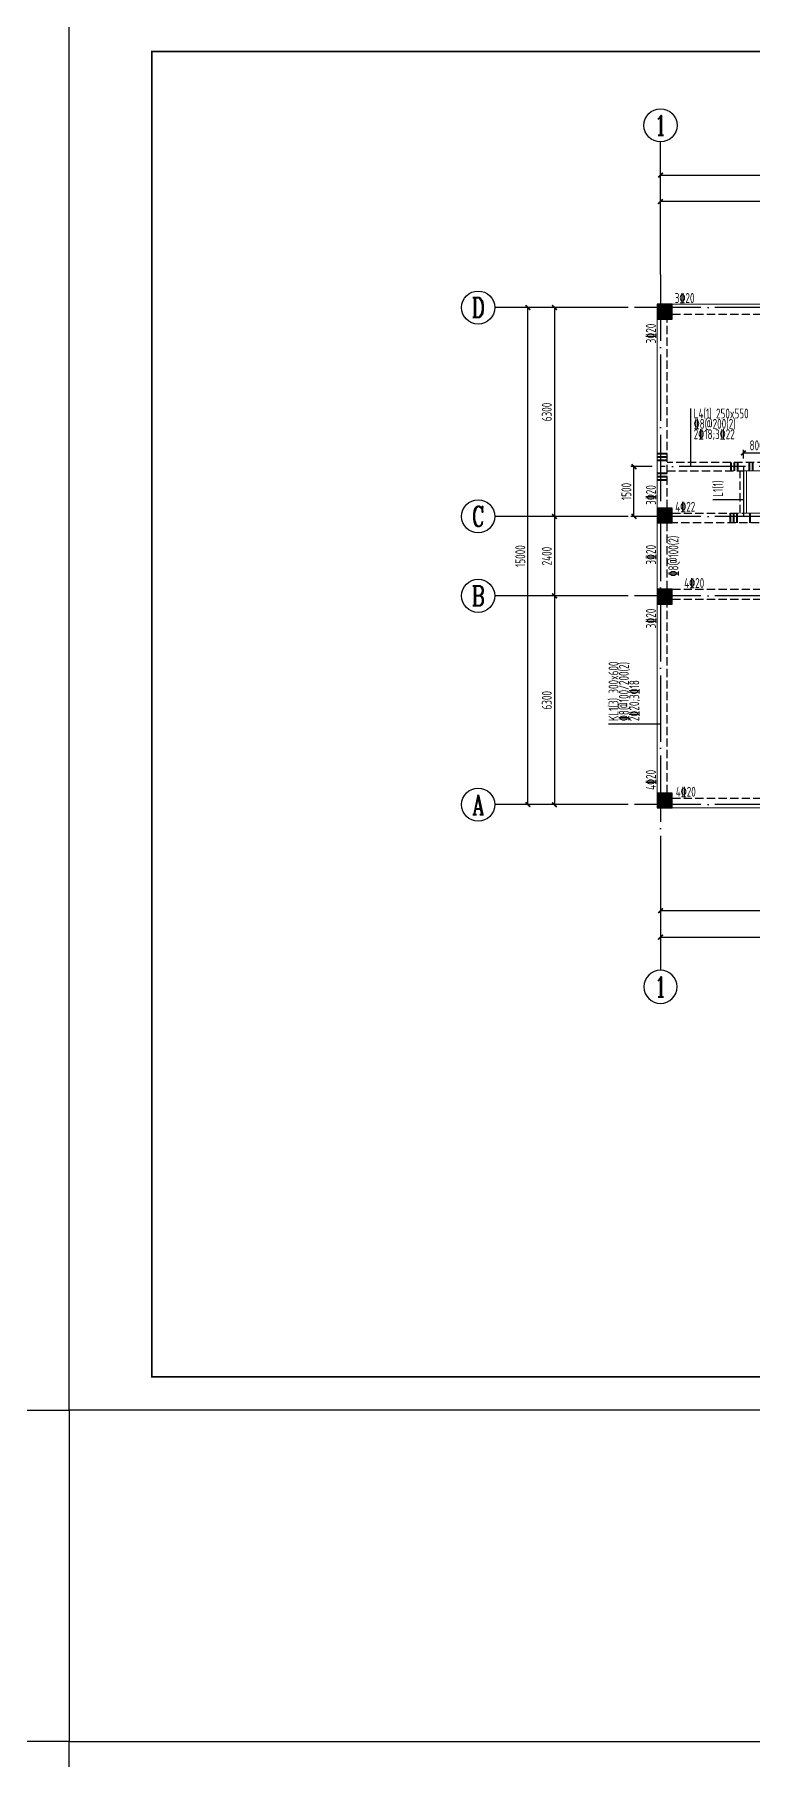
# Model space of a CAD drawing. Extents: x 9731685 to 18866768, y -962146 to 194094.
# Drawn here: x 9776014 to 9797674, y -319251 to -267194 of the extents above; entities that cross this region are included whole.
import ezdxf
from ezdxf.enums import TextEntityAlignment as Align

# ---------------------------------------------------------------- set-up
doc = ezdxf.new("R2010")
doc.units = 0
doc.header["$LTSCALE"] = 1000
for name, pattern in [('3', [500, 300, -200]), ('DASH', [0.35, 0.25, -0.1]), ('DOTE', [2.42, 2, -0.2, 0.02, -0.2])]:
    doc.linetypes.add(name, pattern=pattern)
doc.layers.get('0').update_dxf_attribs({"linetype": 'CONTINUOUS'})
doc.layers.get('Defpoints').update_dxf_attribs({"linetype": 'CONTINUOUS'})
for name, color, linetype in [('AXIS', 1, 'DOTE'), ('AXIS_DIM', 3, 'CONTINUOUS'), ('AXIS_NUM', 7, 'CONTINUOUS'), ('BORDER', 7, 'CONTINUOUS'), ('COLU', 7, 'CONTINUOUS'), ('DIM', 3, 'CONTINUOUS'), ('柱', 2, 'CONTINUOUS'), ('柱涂实', 54, 'CONTINUOUS'), ('梁虚线', 134, '3')]:
    doc.layers.add(name, color=color, linetype=linetype)
for name, color, linetype, lineweight in [('梁', 4, 'CONTINUOUS', 18), ('梁原位标注', 7, 'CONTINUOUS', 25), ('梁原位标注竖向', 7, 'CONTINUOUS', 25), ('梁集中标注', 2, 'CONTINUOUS', 25), ('梁集中标注竖向', 2, 'CONTINUOUS', 25), ('次梁箍筋', 1, 'CONTINUOUS', 40)]:
    doc.layers.add(name, color=color, linetype=linetype, lineweight=lineweight)
doc.styles.add('TSSD_Axis', font='Complex.shx', dxfattribs={"width": 0.7, "bigfont": 'hztxt.shx'})
doc.styles.add('TSSD_Dimension', font='Tssdeng.shx', dxfattribs={"width": 0.7, "bigfont": 'hztxt.shx'})
doc.styles.add('TSSD_Rein', font='Tssdeng.shx', dxfattribs={"width": 0.7, "bigfont": 'hztxt.shx'})
doc.dimstyles.new('TSSD_100_100$0', dxfattribs={"dimtxt": 300, "dimasz": 100, "dimexe": 100, "dimexo": 250, "dimgap": 80, "dimtad": 1, "dimdec": 0, "dimzin": 0, "dimdsep": 46, "dimtxsty": 'TSSD_Dimension', "dimblk1": 'ARCHTICK', "dimblk2": 'ARCHTICK', "dimsah": 1, "dimcen": 0, "dimclrd": 3, "dimclre": 256, "dimclrt": 7, "dimadec": 1, "dimazin": 0, "dimtfac": 1, "dimtdec": 0, "dimtix": 1, "dimtmove": 2, "dimatfit": 3, "dimldrblk": 'ARCHTICK', "dimfxl": 1, "dimtolj": 1, "dimtzin": 0, "dimarcsym": 0})

# ---------------------------------------------------------------- blocks, each defined once
blk = doc.blocks.new('ts_axno')
at = {"color": 0, "linetype": 'ByBlock', "lineweight": -2}
blk.add_circle((0, 0), 0.5, dxfattribs=at)
at = {"color": 0, "linetype": 'ByBlock', "lineweight": -2, "style": 'TSSD_Axis', "width": 0.7}
blk.add_attdef('A', text='', height=0.6, dxfattribs=at).set_placement((0, 0), align=Align.MIDDLE_CENTER)
blk = doc.blocks.new('_ArchTick')
at = {"color": 0, "linetype": 'ByBlock', "const_width": 0.5}
blk.add_lwpolyline([(-0.71, -0.71), (0.71, 0.71)], dxfattribs=at)
blk = doc.blocks.new('*D84')
at = {"layer": 'AXIS_DIM', "lineweight": -2}
for p, q in [((9794899, -274185), (9794899, -272135)), ((9802299, -274185), (9802299, -272135))]:
    blk.add_line(p, q, dxfattribs=at)
at = {"layer": 'AXIS_DIM', "color": 3, "lineweight": -2}
blk.add_line((9802299, -272235), (9794899, -272235), dxfattribs=at)
at = {"layer": 'Defpoints', "color": 0}
for p in [(9794899, -272235), (9794899, -274435), (9802299, -274435)]:
    blk.add_point(p, dxfattribs=at)
at = {"layer": 'AXIS_DIM', "color": 3, "lineweight": -2, "xscale": 100, "yscale": 100, "zscale": 100, "rotation": 180}
blk.add_blockref('_ArchTick', (9794899, -272235), dxfattribs=at)
at = {"layer": 'AXIS_DIM', "color": 3, "lineweight": -2, "xscale": 100, "yscale": 100, "zscale": 100}
blk.add_blockref('_ArchTick', (9802299, -272235), dxfattribs=at)
at = {"layer": 'AXIS_DIM', "color": 7, "insert": (9798599, -272005), "char_height": 300, "attachment_point": 5, "style": 'TSSD_Dimension'}
blk.add_mtext('\\A1;7400', dxfattribs=at)
blk = doc.blocks.new('*D85')
at = {"layer": 'AXIS_DIM', "lineweight": -2}
for p, q in [((9794899, -274185), (9794899, -271335)), ((9816899, -274185), (9816899, -271335))]:
    blk.add_line(p, q, dxfattribs=at)
at = {"layer": 'AXIS_DIM', "color": 3, "lineweight": -2}
blk.add_line((9794899, -271435), (9816899, -271435), dxfattribs=at)
at = {"layer": 'Defpoints', "color": 0}
for p in [(9816899, -271435), (9794899, -274435), (9816899, -274435)]:
    blk.add_point(p, dxfattribs=at)
at = {"layer": 'AXIS_DIM', "color": 3, "lineweight": -2, "xscale": 100, "yscale": 100, "zscale": 100, "rotation": 180}
blk.add_blockref('_ArchTick', (9794899, -271435), dxfattribs=at)
at = {"layer": 'AXIS_DIM', "color": 3, "lineweight": -2, "xscale": 100, "yscale": 100, "zscale": 100}
blk.add_blockref('_ArchTick', (9816899, -271435), dxfattribs=at)
at = {"layer": 'AXIS_DIM', "color": 7, "insert": (9805899, -271205), "char_height": 300, "attachment_point": 5, "style": 'TSSD_Dimension'}
blk.add_mtext('\\A1;22000', dxfattribs=at)
blk = doc.blocks.new('*D86')
at = {"layer": 'AXIS_DIM', "lineweight": -2}
for p, q in [((9793649, -275435), (9791599, -275435)), ((9793649, -281735), (9791599, -281735))]:
    blk.add_line(p, q, dxfattribs=at)
at = {"layer": 'AXIS_DIM', "color": 3, "lineweight": -2}
blk.add_line((9791699, -275435), (9791699, -281735), dxfattribs=at)
at = {"layer": 'Defpoints', "color": 0}
for p in [(9793899, -275435), (9791699, -281735), (9793899, -281735)]:
    blk.add_point(p, dxfattribs=at)
at = {"layer": 'AXIS_DIM', "color": 3, "lineweight": -2, "xscale": 100, "yscale": 100, "zscale": 100}
for p, rotation in [((9791699, -275435), 90), ((9791699, -281735), 270)]:
    blk.add_blockref('_ArchTick', p, dxfattribs=dict(at, rotation=rotation))
at = {"layer": 'AXIS_DIM', "color": 7, "insert": (9791469, -278585), "char_height": 300, "attachment_point": 5, "rotation": 90, "style": 'TSSD_Dimension'}
blk.add_mtext('\\A1;6300', dxfattribs=at)
blk = doc.blocks.new('*D87')
at = {"layer": 'AXIS_DIM', "lineweight": -2}
for p, q in [((9793649, -281735), (9791599, -281735)), ((9793649, -284135), (9791599, -284135))]:
    blk.add_line(p, q, dxfattribs=at)
at = {"layer": 'AXIS_DIM', "color": 3, "lineweight": -2}
blk.add_line((9791699, -281735), (9791699, -284135), dxfattribs=at)
at = {"layer": 'Defpoints', "color": 0}
for p in [(9793899, -281735), (9791699, -284135), (9793899, -284135)]:
    blk.add_point(p, dxfattribs=at)
at = {"layer": 'AXIS_DIM', "color": 3, "lineweight": -2, "xscale": 100, "yscale": 100, "zscale": 100}
for p, rotation in [((9791699, -281735), 90), ((9791699, -284135), 270)]:
    blk.add_blockref('_ArchTick', p, dxfattribs=dict(at, rotation=rotation))
at = {"layer": 'AXIS_DIM', "color": 7, "insert": (9791469, -282935), "char_height": 300, "attachment_point": 5, "rotation": 90, "style": 'TSSD_Dimension'}
blk.add_mtext('\\A1;2400', dxfattribs=at)
blk = doc.blocks.new('*D88')
at = {"layer": 'AXIS_DIM', "lineweight": -2}
for p, q in [((9793649, -284135), (9791599, -284135)), ((9793649, -290435), (9791599, -290435))]:
    blk.add_line(p, q, dxfattribs=at)
at = {"layer": 'AXIS_DIM', "color": 3, "lineweight": -2}
blk.add_line((9791699, -284135), (9791699, -290435), dxfattribs=at)
at = {"layer": 'Defpoints', "color": 0}
for p in [(9793899, -284135), (9791699, -290435), (9793899, -290435)]:
    blk.add_point(p, dxfattribs=at)
at = {"layer": 'AXIS_DIM', "color": 3, "lineweight": -2, "xscale": 100, "yscale": 100, "zscale": 100}
for p, rotation in [((9791699, -284135), 90), ((9791699, -290435), 270)]:
    blk.add_blockref('_ArchTick', p, dxfattribs=dict(at, rotation=rotation))
at = {"layer": 'AXIS_DIM', "color": 7, "insert": (9791469, -287285), "char_height": 300, "attachment_point": 5, "rotation": 90, "style": 'TSSD_Dimension'}
blk.add_mtext('\\A1;6300', dxfattribs=at)
blk = doc.blocks.new('*D89')
at = {"layer": 'AXIS_DIM', "lineweight": -2}
for p, q in [((9793649, -275435), (9790799, -275435)), ((9793649, -290435), (9790799, -290435))]:
    blk.add_line(p, q, dxfattribs=at)
at = {"layer": 'AXIS_DIM', "color": 3, "lineweight": -2}
blk.add_line((9790899, -290435), (9790899, -275435), dxfattribs=at)
at = {"layer": 'Defpoints', "color": 0}
for p in [(9790899, -275435), (9793899, -275435), (9793899, -290435)]:
    blk.add_point(p, dxfattribs=at)
at = {"layer": 'AXIS_DIM', "color": 3, "lineweight": -2, "xscale": 100, "yscale": 100, "zscale": 100}
for p, rotation in [((9790899, -275435), 90), ((9790899, -290435), 270)]:
    blk.add_blockref('_ArchTick', p, dxfattribs=dict(at, rotation=rotation))
at = {"layer": 'AXIS_DIM', "color": 7, "insert": (9790669, -282935), "char_height": 300, "attachment_point": 5, "rotation": 90, "style": 'TSSD_Dimension'}
blk.add_mtext('\\A1;15000', dxfattribs=at)
blk = doc.blocks.new('*D92')
at = {"layer": 'AXIS_DIM', "lineweight": -2}
for p, q in [((9794899, -291685), (9794899, -293735)), ((9802299, -291685), (9802299, -293735))]:
    blk.add_line(p, q, dxfattribs=at)
at = {"layer": 'AXIS_DIM', "color": 3, "lineweight": -2}
blk.add_line((9802299, -293635), (9794899, -293635), dxfattribs=at)
at = {"layer": 'Defpoints', "color": 0}
for p in [(9794899, -291435), (9802299, -291435), (9794899, -293635)]:
    blk.add_point(p, dxfattribs=at)
at = {"layer": 'AXIS_DIM', "color": 3, "lineweight": -2, "xscale": 100, "yscale": 100, "zscale": 100, "rotation": 180}
blk.add_blockref('_ArchTick', (9794899, -293635), dxfattribs=at)
at = {"layer": 'AXIS_DIM', "color": 3, "lineweight": -2, "xscale": 100, "yscale": 100, "zscale": 100}
blk.add_blockref('_ArchTick', (9802299, -293635), dxfattribs=at)
at = {"layer": 'AXIS_DIM', "color": 7, "insert": (9798599, -293405), "char_height": 300, "attachment_point": 5, "style": 'TSSD_Dimension'}
blk.add_mtext('\\A1;7400', dxfattribs=at)
blk = doc.blocks.new('*D93')
at = {"layer": 'AXIS_DIM', "lineweight": -2}
for p, q in [((9794899, -291685), (9794899, -294535)), ((9816899, -291685), (9816899, -294535))]:
    blk.add_line(p, q, dxfattribs=at)
at = {"layer": 'AXIS_DIM', "color": 3, "lineweight": -2}
blk.add_line((9794899, -294435), (9816899, -294435), dxfattribs=at)
at = {"layer": 'Defpoints', "color": 0}
for p in [(9794899, -291435), (9816899, -291435), (9816899, -294435)]:
    blk.add_point(p, dxfattribs=at)
at = {"layer": 'AXIS_DIM', "color": 3, "lineweight": -2, "xscale": 100, "yscale": 100, "zscale": 100, "rotation": 180}
blk.add_blockref('_ArchTick', (9794899, -294435), dxfattribs=at)
at = {"layer": 'AXIS_DIM', "color": 3, "lineweight": -2, "xscale": 100, "yscale": 100, "zscale": 100}
blk.add_blockref('_ArchTick', (9816899, -294435), dxfattribs=at)
at = {"layer": 'AXIS_DIM', "color": 7, "insert": (9805899, -294205), "char_height": 300, "attachment_point": 5, "style": 'TSSD_Dimension'}
blk.add_mtext('\\A1;22000', dxfattribs=at)
blk = doc.blocks.new('*D162')
at = {"layer": 'Defpoints', "color": 0}
for p in [(9798199, -279823), (9797399, -280235), (9798199, -280235)]:
    blk.add_point(p, dxfattribs=at)
at = {"layer": 'DIM', "lineweight": -2}
for p, q in [((9797399, -279985), (9797399, -279723)), ((9798199, -279985), (9798199, -279723))]:
    blk.add_line(p, q, dxfattribs=at)
at = {"layer": 'DIM', "color": 3, "lineweight": -2}
blk.add_line((9797399, -279823), (9798199, -279823), dxfattribs=at)
at = {"layer": 'DIM', "color": 3, "lineweight": -2, "xscale": 100, "yscale": 100, "zscale": 100, "rotation": 180}
blk.add_blockref('_ArchTick', (9797399, -279823), dxfattribs=at)
at = {"layer": 'DIM', "color": 3, "lineweight": -2, "xscale": 100, "yscale": 100, "zscale": 100}
blk.add_blockref('_ArchTick', (9798199, -279823), dxfattribs=at)
at = {"layer": 'DIM', "color": 7, "insert": (9797799, -279593), "char_height": 300, "attachment_point": 5, "style": 'TSSD_Dimension'}
blk.add_mtext('\\A1;800', dxfattribs=at)
blk = doc.blocks.new('*D164')
at = {"layer": 'Defpoints', "color": 0}
for p in [(9794099, -280235), (9794899, -280235), (9794899, -281735)]:
    blk.add_point(p, dxfattribs=at)
at = {"layer": 'DIM', "lineweight": -2}
for p, q in [((9794649, -280235), (9793999, -280235)), ((9794649, -281735), (9793999, -281735))]:
    blk.add_line(p, q, dxfattribs=at)
at = {"layer": 'DIM', "color": 3, "lineweight": -2}
blk.add_line((9794099, -281735), (9794099, -280235), dxfattribs=at)
at = {"layer": 'DIM', "color": 3, "lineweight": -2, "xscale": 100, "yscale": 100, "zscale": 100}
for p, rotation in [((9794099, -280235), 90), ((9794099, -281735), 270)]:
    blk.add_blockref('_ArchTick', p, dxfattribs=dict(at, rotation=rotation))
at = {"layer": 'DIM', "color": 7, "insert": (9793869, -280985), "char_height": 300, "attachment_point": 5, "rotation": 90, "style": 'TSSD_Dimension'}
blk.add_mtext('\\A1;1500', dxfattribs=at)

msp = doc.modelspace()

# ---------------------------------------------------------------- hatches: boundary and pattern name
at = {"layer": '柱涂实'}
for points in [[(9795248.5, -275785.1), (9795248.5, -275335.1), (9794798.5, -275335.1), (9794798.5, -275785.1)], [(9795248.5, -281935.1), (9795248.5, -281485.1), (9794798.5, -281485.1), (9794798.5, -281935.1)], [(9795248.5, -284385.1), (9795248.5, -283935.1), (9794798.5, -283935.1), (9794798.5, -284385.1)], [(9795248.5, -290535.1), (9795248.5, -290085.1), (9794798.5, -290085.1), (9794798.5, -290535.1)]]:
    msp.add_hatch(color=256, dxfattribs=at).paths.add_polyline_path(points)

# ---------------------------------------------------------------- linework, layer by layer
at = {"layer": 'AXIS'}
for p, q in [((9794898.5, -274435.1, 0), (9794898.5, -291435.1, 0)), ((9817898.5, -275435.1, 0), (9793898.5, -275435.1, 0)), ((9802298.5, -280235.1, 0), (9794898.5, -280235.1, 0)), ((9797398.5, -280235.1, 0), (9797398.5, -281735.1, 0)), ((9817898.5, -281735.1, 0), (9793898.5, -281735.1, 0)), ((9817898.5, -284135.1, 0), (9793898.5, -284135.1, 0)), ((9817898.5, -290435.1, 0), (9793898.5, -290435.1, 0))]:
    msp.add_line(p, q, dxfattribs=at)
at = {"layer": 'AXIS_NUM'}
for p, q in [((9794898.5, -274435.1, 0), (9794898.5, -270435.1, 0)), ((9793898.5, -275435.1, 0), (9789898.5, -275435.1, 0)), ((9793898.5, -281735.1, 0), (9789898.5, -281735.1, 0)), ((9793898.5, -284135.1, 0), (9789898.5, -284135.1, 0)), ((9793898.5, -290435.1, 0), (9789898.5, -290435.1, 0)), ((9794898.5, -291435.1, 0), (9794898.5, -295435.1, 0))]:
    msp.add_line(p, q, dxfattribs=at)
at = {"layer": 'BORDER'}
for points in [[(9777056.8, -308706.3), (9777056.8, -266706.3), (9836456.8, -266706.3), (9836456.8, -308706.3)], [(9777056.8, -360706.3), (9777056.8, -318706.3), (9836456.8, -318706.3), (9836456.8, -360706.3)]]:
    msp.add_lwpolyline(points, close=True, dxfattribs=at)
at = {"layer": 'BORDER', "const_width": 50}
msp.add_lwpolyline([(9779556.8, -307706.3), (9779556.8, -267706.3), (9835456.8, -267706.3), (9835456.8, -307706.3)], close=True, dxfattribs=at)
at = {"layer": 'COLU', "ltscale": 1}
for points in [[(9795248.5, -275785.1), (9795248.5, -275335.1), (9794798.5, -275335.1), (9794798.5, -275785.1)], [(9795248.5, -281935.1), (9795248.5, -281485.1), (9794798.5, -281485.1), (9794798.5, -281935.1)], [(9795248.5, -284385.1), (9795248.5, -283935.1), (9794798.5, -283935.1), (9794798.5, -284385.1)], [(9795248.5, -290535.1), (9795248.5, -290085.1), (9794798.5, -290085.1), (9794798.5, -290535.1)]]:
    msp.add_lwpolyline(points, close=True, dxfattribs=at)
at = {"layer": '柱'}
msp.add_lwpolyline([(9732136.8, -308706.3), (9777056.8, -308706.3), (9777056.8, -318706.3), (9732136.8, -318706.3)], close=True, dxfattribs=at)
at = {"layer": '柱涂实', "linetype": 'Continuous'}
for points in [[(9795248.5, -275785.1), (9795248.5, -275335.1), (9794798.5, -275335.1), (9794798.5, -275785.1)], [(9795248.5, -281935.1), (9795248.5, -281485.1), (9794798.5, -281485.1), (9794798.5, -281935.1)], [(9795248.5, -284385.1), (9795248.5, -283935.1), (9794798.5, -283935.1), (9794798.5, -284385.1)], [(9795248.5, -290535.1), (9795248.5, -290085.1), (9794798.5, -290085.1), (9794798.5, -290535.1)]]:
    msp.add_lwpolyline(points, close=True, dxfattribs=at)
at = {"layer": '梁', "ltscale": 1}
for p, q in [((9795248.5, -275335.1), (9802073.5, -275335.1)), ((9794798.5, -281485.1), (9794798.5, -275785.1)), ((9797398.5, -280360.1), (9798073.5, -280360.1)), ((9797498.5, -281635.1), (9797498.5, -280360.1)), ((9794798.5, -283935.1), (9794798.5, -281935.1)), ((9797398.5, -281635.1), (9798198.5, -281635.1)), ((9794798.5, -290085.1), (9794798.5, -284385.1)), ((9795248.5, -290535.1), (9802073.5, -290535.1))]:
    msp.add_line(p, q, dxfattribs=at)
at = {"layer": '梁虚线', "linetype": 'DASH', "ltscale": 1}
for p, q in [((9795098.5, -281485.1), (9795098.5, -275785.1)), ((9795248.5, -275635.1), (9802073.5, -275635.1)), ((9798073.5, -280110.1, 0), (9795098.5, -280110.1, 0)), ((9795098.5, -280360.1), (9797398.5, -280360.1)), ((9797298.5, -281635.1), (9797298.5, -280360.1)), ((9795098.5, -283935.1), (9795098.5, -281935.1)), ((9795248.5, -281635.1), (9797398.5, -281635.1)), ((9802073.5, -281935.1, 0), (9795248.5, -281935.1, 0)), ((9795248.5, -283935.1), (9802073.5, -283935.1)), ((9795098.5, -290085.1), (9795098.5, -284385.1)), ((9795248.5, -284235.1), (9802073.5, -284235.1)), ((9795248.5, -290235.1), (9802073.5, -290235.1))]:
    msp.add_line(p, q, dxfattribs=at)
at = {"layer": '梁集中标注', "color": 21, "linetype": 'Continuous', "ltscale": 1}
msp.add_line((9795812, -280235.1, 0), (9795812, -278480.7, 0), dxfattribs=at)
at = {"layer": '梁集中标注竖向', "color": 21, "linetype": 'Continuous', "ltscale": 1}
msp.add_line((9797398.5, -281234.7, 0), (9796479.9, -281234.7, 0), dxfattribs=at)
at = {"layer": '梁集中标注竖向', "linetype": 'Continuous', "ltscale": 1}
msp.add_line((9794898.5, -288003.4, 0), (9793331.7, -288003.4, 0), dxfattribs=at)
at = {"layer": '次梁箍筋', "linetype": 'Continuous', "ltscale": 1}
for p, q in [((9794798.5, -279835.1), (9795098.5, -279835.1)), ((9794798.5, -279935.1), (9795098.5, -279935.1)), ((9794798.5, -280035.1), (9795098.5, -280035.1)), ((9794798.5, -280435.1), (9795098.5, -280435.1)), ((9794798.5, -280535.1), (9795098.5, -280535.1)), ((9797023.5, -280110.1), (9797023.5, -280360.1)), ((9797123.5, -280110.1), (9797123.5, -280360.1)), ((9797223.5, -280110.1), (9797223.5, -280360.1)), ((9797573.5, -280110.1), (9797573.5, -280360.1)), ((9797673.5, -280110.1), (9797673.5, -280360.1)), ((9794798.5, -280635.1), (9795098.5, -280635.1)), ((9796998.5, -281635.1), (9796998.5, -281935.1)), ((9797098.5, -281635.1), (9797098.5, -281935.1)), ((9797198.5, -281635.1), (9797198.5, -281935.1)), ((9797598.5, -281635.1), (9797598.5, -281935.1))]:
    msp.add_line(p, q, dxfattribs=at)

# ---------------------------------------------------------------- block references
at = {"layer": 'AXIS_NUM'}
ref = msp.add_blockref('ts_axno', (9794898.5, -269935.1, 0), dxfattribs=dict(at, xscale=1000, yscale=1000, zscale=1000))
ref.add_attrib('1', '1', dxfattribs={"height": 600, "style": 'TSSD_Axis', "width": 0.7}).set_placement((9794898.5, -269935.1, 0), align=Align.MIDDLE_CENTER)
ref = msp.add_blockref('ts_axno', (9789398.5, -275435.1, 0), dxfattribs=dict(at, xscale=1000, yscale=1000, zscale=1000))
ref.add_attrib('D', 'D', dxfattribs={"height": 600, "style": 'TSSD_Axis', "width": 0.7}).set_placement((9789398.5, -275435.1, 0), align=Align.MIDDLE_CENTER)
ref = msp.add_blockref('ts_axno', (9789398.5, -281735.1, 0), dxfattribs=dict(at, xscale=1000, yscale=1000, zscale=1000))
ref.add_attrib('C', 'C', dxfattribs={"height": 600, "style": 'TSSD_Axis', "width": 0.7}).set_placement((9789398.5, -281735.1, 0), align=Align.MIDDLE_CENTER)
ref = msp.add_blockref('ts_axno', (9789398.5, -284135.1, 0), dxfattribs=dict(at, xscale=1000, yscale=1000, zscale=1000))
ref.add_attrib('B', 'B', dxfattribs={"height": 600, "style": 'TSSD_Axis', "width": 0.7}).set_placement((9789398.5, -284135.1, 0), align=Align.MIDDLE_CENTER)
ref = msp.add_blockref('ts_axno', (9789398.5, -290435.1, 0), dxfattribs=dict(at, xscale=1000, yscale=1000, zscale=1000))
ref.add_attrib('A', 'A', dxfattribs={"height": 600, "style": 'TSSD_Axis', "width": 0.7}).set_placement((9789398.5, -290435.1, 0), align=Align.MIDDLE_CENTER)
ref = msp.add_blockref('ts_axno', (9794898.5, -295935.1, 0), dxfattribs=dict(at, xscale=-1000, yscale=1000, zscale=1000, rotation=180))
ref.add_attrib('1', '1', dxfattribs={"height": 600, "style": 'TSSD_Axis', "width": 0.7}).set_placement((9794898.5, -295935.1, 0), align=Align.MIDDLE_CENTER)

# ---------------------------------------------------------------- texts
at = {"layer": '梁原位标注', "style": 'TSSD_Rein', "width": 0.7}
for s, p in [('3%%13220', (9795329.1, -275296.3)), ('4%%13222', (9795344.2, -281596.3)), ('4%%13220', (9795614.2, -283896.3)), ('4%%13220', (9795359.5, -290196.3))]:
    msp.add_text(s, height=300, dxfattribs=at).set_placement(p)
at = {"layer": '梁原位标注竖向', "style": 'TSSD_Rein', "width": 0.7}
for p in [(9794759.8, -275920.1), (9794759.8, -284520.1)]:
    msp.add_text('3%%13220', height=300, rotation=90, dxfattribs=at).set_placement(p, align=Align.RIGHT)
for s, p in [('3%%13220', (9794759.8, -281389.4)), ('4%%13220', (9794759.8, -289989.4))]:
    msp.add_text(s, height=300, rotation=90, dxfattribs=at).set_placement(p)
msp.add_text('3%%13220', height=300, rotation=90, dxfattribs=at).set_placement((9794759.8, -282893.3), align=Align.CENTER)
msp.add_text('%%1328@100(2)', height=300, rotation=90, dxfattribs=at).set_placement((9795137.3, -282935.1), align=Align.TOP_CENTER)
at = {"layer": '梁集中标注', "color": 21, "style": 'TSSD_Rein', "width": 0.7}
for s, p in [('L4(1) 250x550', (9795901, -278780.7)), ('%%1328@200(2)', (9795901, -279093.6, 0)), ('2%%13218;3%%13222', (9795901, -279406.5, 0))]:
    msp.add_text(s, height=300, dxfattribs=at).set_placement(p)
at = {"layer": '梁集中标注竖向', "color": 21, "style": 'TSSD_Rein', "width": 0.7}
msp.add_text('L1(1)', height=300, rotation=90, dxfattribs=at).set_placement((9796779.9, -281145.7))
at = {"layer": '梁集中标注竖向', "style": 'TSSD_Rein', "width": 0.7}
for s, p in [('KL1(3) 300x600', (9793631.7, -287914.4, 0)), ('%%1328@100/200(2)', (9793944.6, -287914.4, 0)), ('2%%13220;3%%13218', (9794257.5, -287914.4))]:
    msp.add_text(s, height=300, rotation=90, dxfattribs=at).set_placement(p)

# ---------------------------------------------------------------- dimensions: what is measured, and where the dimension line sits
at = {"layer": 'AXIS_DIM'}
for base, p1, p2, picture, middle in [((9816898.5, -271435.1, 0), (9794898.5, -274435.1, 0), (9816898.5, -274435.1, 0), '*D85', (9805898.5, -271205.1, 0)), ((9794898.5, -272235.1, 0), (9802298.5, -274435.1, 0), (9794898.5, -274435.1, 0), '*D84', (9798598.5, -272005.1, 0)), ((9794898.5, -293635.1, 0), (9802298.5, -291435.1, 0), (9794898.5, -291435.1, 0), '*D92', (9798598.5, -293405.1, 0)), ((9816898.5, -294435.1, 0), (9794898.5, -291435.1, 0), (9816898.5, -291435.1, 0), '*D93', (9805898.5, -294205.1, 0))]:
    dim = msp.add_linear_dim(base=base, p1=p1, p2=p2, dimstyle='TSSD_100_100$0', dxfattribs=at)
    dim.commit()
    dim.dimension.update_dxf_attribs({"geometry": picture, "text_midpoint": middle})
for base, p1, p2, picture, middle in [((9790898.5, -275435.1, 0), (9793898.5, -290435.1, 0), (9793898.5, -275435.1, 0), '*D89', (9790668.5, -282935.1, 0)), ((9791698.5, -281735.1, 0), (9793898.5, -275435.1, 0), (9793898.5, -281735.1, 0), '*D86', (9791468.5, -278585.1, 0)), ((9791698.5, -284135.1, 0), (9793898.5, -281735.1, 0), (9793898.5, -284135.1, 0), '*D87', (9791468.5, -282935.1, 0)), ((9791698.5, -290435.1, 0), (9793898.5, -284135.1, 0), (9793898.5, -290435.1, 0), '*D88', (9791468.5, -287285.1, 0))]:
    dim = msp.add_linear_dim(base=base, p1=p1, p2=p2, angle=90, dimstyle='TSSD_100_100$0', dxfattribs=at)
    dim.commit()
    dim.dimension.update_dxf_attribs({"geometry": picture, "text_midpoint": middle})
at = {"layer": 'DIM'}
dim = msp.add_linear_dim(base=(9798198.5, -279823, 0), p1=(9797398.5, -280235.1, 0), p2=(9798198.5, -280235.1, 0), dimstyle='TSSD_100_100$0', dxfattribs=at)
dim.commit()
dim.dimension.update_dxf_attribs({"geometry": '*D162', "text_midpoint": (9797798.5, -279593, 0)})
dim = msp.add_linear_dim(base=(9794098.5, -280235.1, 0), p1=(9794898.5, -281735.1, 0), p2=(9794898.5, -280235.1, 0), angle=90, dimstyle='TSSD_100_100$0', dxfattribs=at)
dim.commit()
dim.dimension.update_dxf_attribs({"geometry": '*D164', "text_midpoint": (9793868.5, -280985.1, 0)})

doc.saveas('drawing.dxf')
